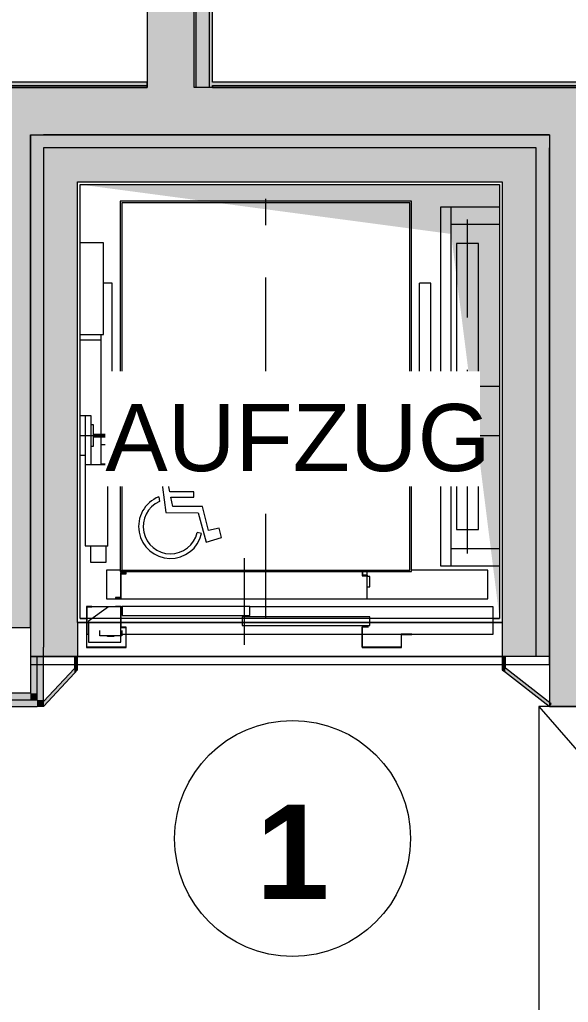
# Model space of a CAD drawing. Header units: metres. Extents: x -3 to 171, y -23 to 41.
# Drawn here: x 142.263 to 144.357, y 28.107 to 31.854 of the extents above; entities that cross this region are included whole.
import ezdxf

# ---------------------------------------------------------------- set-up
doc = ezdxf.new("R2010")
doc.units = ezdxf.units.M
doc.header["$MEASUREMENT"] = 0
doc.set_wipeout_variables(frame=1)
doc.linetypes.add('Achse', pattern=[0.004, 0.002, -0.001, 0, -0.001])
doc.linetypes.add('Wipeout_Contour', pattern=[1, 0, -1])
for name, color, linetype in [('120 Wand Innen tragend', 7, 'Continuous'), ('130 Wand Innen', 7, 'Continuous'), ('170 Schachtwände', 7, 'Continuous'), ('230 Decke abgehaengt', 7, 'Continuous'), ('430 Aufzug', 7, 'Continuous'), ('905 VP Beschriftung Übersicht.Übersicht', 7, 'Continuous')]:
    doc.layers.add(name, color=color, linetype=linetype)
doc.styles.add('ERSTELLTER_STIL_8', font='arial.ttf')
doc.styles.add('ERSTELLTER_STIL_9', font='arial.ttf')
doc.linetypes.add('Grenze Grundstück', pattern='A,0,[1,415_260415_PP_VA_1_7 1 DG1.Shx,S=0.00031746,R=0,X=0,Y=0],-0.04,0', length=0.04)

# ---------------------------------------------------------------- blocks, each defined once
blk = doc.blocks.new('Wand_1_2', base_point=(142.4842, 29.5552))
at = {"layer": '430 Aufzug', "linetype": 'Continuous', "lineweight": 0, "true_color": 0x000000}
for points in [[(142.3042, 31.4152), (142.3542, 31.3652), (142.3542, 31.4152)], [(142.3042, 31.3652), (142.3542, 31.3652), (142.3042, 31.4152)], [(142.3042, 31.3652), (142.3042, 29.4252), (142.3542, 29.4614), (142.3542, 31.3652)], [(142.3542, 31.3652), (142.4842, 31.2352), (142.4842, 31.3652)], [(142.3542, 31.2352), (142.4842, 31.2352), (142.3542, 31.3652)], [(142.3542, 31.2352), (142.3542, 29.5552), (142.4842, 29.5552), (142.4842, 31.2352)], [(142.4842, 29.5552), (142.3542, 29.4614), (142.3542, 29.4252), (142.4842, 29.4252)], [(142.3542, 29.4614), (142.4842, 29.5552), (142.3542, 29.5552)], [(142.3542, 29.4614), (142.3042, 29.4252), (142.3542, 29.4252)]]:
    blk.add_hatch(color=18, dxfattribs=at).paths.add_polyline_path(points)
at = {"layer": '430 Aufzug', "color": 7, "linetype": 'Continuous', "lineweight": 18}
for p, q in [((142.4842, 31.3652), (142.3542, 31.3652)), ((142.3542, 31.3652), (142.3542, 31.2352)), ((142.3542, 31.2352), (142.3542, 29.5552)), ((142.3542, 29.5552), (142.3542, 29.4614)), ((142.3542, 29.4252), (142.3542, 29.4614))]:
    blk.add_line(p, q, dxfattribs=at)
at = {"layer": '430 Aufzug', "color": 7, "linetype": 'Continuous', "lineweight": 13, "flags": 128}
for points in [[(142.3042, 31.4152), (142.3542, 31.4152)], [(142.3042, 31.4152), (142.3042, 29.4252)], [(142.3042, 29.4252), (142.3542, 29.4252)]]:
    blk.add_lwpolyline(points, dxfattribs=at)
at = {"layer": '430 Aufzug', "color": 7, "linetype": 'Continuous', "lineweight": 18, "flags": 128}
for points in [[(142.4842, 29.5552), (142.4842, 31.2352)], [(142.3542, 29.4252), (142.4842, 29.4252)]]:
    blk.add_lwpolyline(points, dxfattribs=at)
blk = doc.blocks.new('Wand_2_2', base_point=(142.4842, 31.2352))
at = {"layer": '430 Aufzug', "linetype": 'Continuous', "lineweight": 0, "true_color": 0x000000}
for points in [[(142.3542, 31.4152), (142.3542, 31.3652), (144.2342, 31.3652), (144.2342, 31.4152)], [(144.2342, 31.3652), (144.2842, 31.3652), (144.2842, 31.4152)], [(144.2342, 31.4152), (144.2342, 31.3652), (144.2842, 31.4152)], [(144.1042, 31.3652), (142.4842, 31.3652), (142.4842, 31.2352), (144.1042, 31.2352)], [(144.1042, 31.2352), (144.2342, 31.2352), (144.2342, 31.3652)], [(144.1042, 31.3652), (144.1042, 31.2352), (144.2342, 31.3652)]]:
    blk.add_hatch(color=18, dxfattribs=at).paths.add_polyline_path(points)
at = {"layer": '430 Aufzug', "color": 7, "linetype": 'Continuous', "lineweight": 18}
for p, q in [((142.4842, 31.3652), (142.3542, 31.3652)), ((144.1042, 31.3652), (142.4842, 31.3652)), ((144.2342, 31.3652), (144.1042, 31.3652)), ((144.2342, 31.2352), (144.2342, 31.3652))]:
    blk.add_line(p, q, dxfattribs=at)
at = {"layer": '430 Aufzug', "color": 7, "linetype": 'Continuous', "lineweight": 13, "flags": 128}
for points in [[(144.2842, 31.4152), (142.3542, 31.4152)], [(144.2842, 31.4152), (144.2842, 31.3652)]]:
    blk.add_lwpolyline(points, dxfattribs=at)
at = {"layer": '430 Aufzug', "color": 7, "linetype": 'Continuous', "lineweight": 18, "flags": 128}
blk.add_lwpolyline([(142.4842, 31.2352), (144.1042, 31.2352)], dxfattribs=at)
blk = doc.blocks.new('Wand_3_2', base_point=(144.1042, 31.2352))
at = {"layer": '430 Aufzug', "linetype": 'Continuous', "lineweight": 0, "true_color": 0x000000}
for points in [[(144.2342, 31.3652), (144.2342, 29.4614), (144.2842, 29.4252), (144.2842, 31.3652)], [(144.2342, 29.5552), (144.2342, 31.2352), (144.1042, 31.2352), (144.1042, 29.5552)], [(144.1042, 29.5552), (144.1042, 29.4252), (144.2342, 29.4252), (144.2342, 29.4614)], [(144.1042, 29.5552), (144.2342, 29.4614), (144.2342, 29.5552)], [(144.2342, 29.4614), (144.2342, 29.4252), (144.2842, 29.4252)]]:
    blk.add_hatch(color=18, dxfattribs=at).paths.add_polyline_path(points)
at = {"layer": '430 Aufzug', "color": 7, "linetype": 'Continuous', "lineweight": 18}
for p, q in [((144.2342, 31.2352), (144.2342, 31.3652)), ((144.2342, 29.5552), (144.2342, 31.2352)), ((144.2342, 29.4614), (144.2342, 29.5552)), ((144.2342, 29.4252), (144.2342, 29.4614))]:
    blk.add_line(p, q, dxfattribs=at)
at = {"layer": '430 Aufzug', "color": 7, "linetype": 'Continuous', "lineweight": 13, "flags": 128}
for points in [[(144.2842, 29.4252), (144.2842, 31.3652)], [(144.2842, 29.4252), (144.2342, 29.4252)]]:
    blk.add_lwpolyline(points, dxfattribs=at)
at = {"layer": '430 Aufzug', "color": 7, "linetype": 'Continuous', "lineweight": 18, "flags": 128}
for points in [[(144.1042, 31.2352), (144.1042, 29.5552)], [(144.2342, 29.4252), (144.1042, 29.4252)]]:
    blk.add_lwpolyline(points, dxfattribs=at)
blk = doc.blocks.new('Einfache Türöffnung[1]_2', base_point=(133.3792, 35.4602))
at = {"layer": '430 Aufzug', "color": 7, "linetype": 'Continuous', "lineweight": 18}
for p, q in [((142.4842, 29.5552), (142.4842, 29.4252)), ((144.1042, 29.5552), (144.1042, 29.4252))]:
    blk.add_line(p, q, dxfattribs=at)
at = {"layer": '430 Aufzug', "color": 7, "linetype": 'Grenze Grundstück', "lineweight": 13, "ltscale": 200}
for p, q in [((142.4842, 29.5552), (144.1042, 29.5552)), ((142.4842, 29.4252), (144.1042, 29.4252))]:
    blk.add_line(p, q, dxfattribs=at)
blk = doc.blocks.new('Einfache Türöffnung[2]_2', base_point=(133.3792, 35.4602))
at = {"layer": '430 Aufzug', "color": 7, "linetype": 'Continuous', "lineweight": 18}
for p, q in [((142.4842, 29.5552), (142.4842, 29.4252)), ((144.1042, 29.5552), (144.1042, 29.4252))]:
    blk.add_line(p, q, dxfattribs=at)
at = {"layer": '430 Aufzug', "color": 7, "linetype": 'Grenze Grundstück', "lineweight": 13, "ltscale": 200}
for p, q in [((144.1042, 29.5552), (142.4842, 29.5552)), ((144.1042, 29.4252), (142.4842, 29.4252))]:
    blk.add_line(p, q, dxfattribs=at)
blk = doc.blocks.new('Wand_4_2', base_point=(142.4842, 29.5552))
at = {"layer": '430 Aufzug', "color": 7, "linetype": 'Continuous', "lineweight": 13}
for name in ['Einfache Türöffnung[1]_2', 'Einfache Türöffnung[2]_2']:
    blk.add_blockref(name, (133.3792, 35.4602), dxfattribs=at)
blk = doc.blocks.new('Decke_11_2', base_point=(144.2442, 27.9052))
at = {"layer": '230 Decke abgehaengt', "color": 8, "linetype": 'Grenze Grundstück', "lineweight": 13, "ltscale": 200, "flags": 128}
blk.add_lwpolyline([(144.2442, 27.9052), (145.3942, 27.9052), (145.3942, 26.6852), (146.7642, 26.6852), (146.7642, 29.2352), (144.2442, 29.2352)], close=True, dxfattribs=at)
blk = doc.blocks.new('Decke_21_2', base_point=(142.3042, 29.3952))
at = {"layer": '430 Aufzug', "color": 7, "linetype": 'Continuous', "lineweight": 13, "flags": 128}
blk.add_lwpolyline([(142.3042, 29.3952), (144.2842, 29.3952), (144.2842, 29.4252), (142.3042, 29.4252)], close=True, dxfattribs=at)
blk = doc.blocks.new('Decke_22_2', base_point=(142.3042, 29.3952))
at = {"layer": '430 Aufzug', "color": 7, "linetype": 'Grenze Grundstück', "lineweight": 13, "ltscale": 200, "flags": 128}
blk.add_lwpolyline([(142.3042, 29.3952), (144.2842, 29.3952), (144.2842, 29.4252), (142.3042, 29.4252)], close=True, dxfattribs=at)
blk = doc.blocks.new('Wand_10_2', base_point=(142.7492, 31.6152))
at = {"layer": '130 Wand Innen', "linetype": 'Continuous', "lineweight": 0, "true_color": 0x000000}
blk.add_hatch(color=18, dxfattribs=at).paths.add_polyline_path([(142.7492, 31.6152), (141.6742, 31.6152), (141.6742, 31.6027), (142.7492, 31.6027)])
at = {"layer": '130 Wand Innen', "linetype": 'Continuous', "lineweight": 0, "true_color": 0xffffff}
blk.add_hatch(color=7, dxfattribs=at).paths.add_polyline_path([(141.6742, 31.5952), (142.7492, 31.5952), (142.7492, 31.6027), (141.6742, 31.6027)])
at = {"layer": '130 Wand Innen', "color": 7, "linetype": 'Continuous', "lineweight": 18}
blk.add_line((141.6742, 31.6027), (142.7492, 31.6027), dxfattribs=at)
at = {"layer": '130 Wand Innen', "color": 7, "linetype": 'Continuous', "lineweight": 18, "flags": 128}
for points in [[(142.7492, 31.6152), (141.6742, 31.6152)], [(141.6742, 31.6027), (141.6742, 31.5952)], [(141.6742, 31.5952), (142.7492, 31.5952)], [(142.7492, 31.5952), (142.7492, 31.6152)]]:
    blk.add_lwpolyline(points, dxfattribs=at)
blk = doc.blocks.new('Wand_31_2', base_point=(142.9992, 31.4152))
at = {"layer": '120 Wand Innen tragend', "linetype": 'Continuous', "lineweight": 0, "true_color": 0x000000}
for points in [[(142.9292, 31.5952), (142.9292, 35.1502), (142.7492, 35.1502), (142.7492, 31.5952)], [(142.9867, 31.5952), (142.9867, 35.1502), (142.9367, 35.1502), (142.9367, 31.5952)], [(142.9992, 31.5952), (142.9992, 35.1502), (142.9867, 35.1502), (142.9867, 31.5952)]]:
    blk.add_hatch(color=18, dxfattribs=at).paths.add_polyline_path(points)
at = {"layer": '120 Wand Innen tragend', "linetype": 'Continuous', "lineweight": 0, "true_color": 0xffffff}
blk.add_hatch(color=7, dxfattribs=at).paths.add_polyline_path([(142.9367, 31.5952), (142.9367, 35.1502), (142.9292, 35.1502), (142.9292, 31.5952)])
at = {"layer": '120 Wand Innen tragend', "color": 7, "linetype": 'Continuous', "lineweight": 18}
blk.add_line((142.9292, 31.5952), (142.9292, 35.1502), dxfattribs=at)
at = {"layer": '120 Wand Innen tragend', "color": 7, "linetype": 'Continuous', "lineweight": 13}
for p, q in [((142.9367, 31.5952), (142.9367, 35.1502)), ((142.9867, 31.5952), (142.9867, 35.1502))]:
    blk.add_line(p, q, dxfattribs=at)
at = {"layer": '120 Wand Innen tragend', "color": 7, "linetype": 'Continuous', "lineweight": 18, "flags": 128}
blk.add_lwpolyline([(142.7492, 35.1502), (142.7492, 31.5952)], dxfattribs=at)
at = {"layer": '120 Wand Innen tragend', "color": 7, "linetype": 'Continuous', "lineweight": 13, "flags": 128}
for points in [[(142.9367, 35.1502), (142.9292, 35.1502)], [(142.9867, 35.1502), (142.9367, 35.1502)], [(142.9992, 35.1502), (142.9867, 35.1502)], [(142.9992, 31.6152), (142.9992, 35.1502)], [(142.9367, 31.5952), (142.9292, 31.5952)], [(142.9867, 31.5952), (142.9367, 31.5952)], [(142.9992, 31.5952), (142.9867, 31.5952)], [(142.9992, 31.5952), (142.9992, 31.6027)]]:
    blk.add_lwpolyline(points, dxfattribs=at)
blk = doc.blocks.new('Wand_33_2', base_point=(144.4842, 31.6152))
at = {"layer": '130 Wand Innen', "linetype": 'Continuous', "lineweight": 0, "true_color": 0x000000}
blk.add_hatch(color=18, dxfattribs=at).paths.add_polyline_path([(144.4842, 31.6152), (142.9992, 31.6152), (142.9992, 31.6027), (144.4842, 31.6027)])
at = {"layer": '130 Wand Innen', "linetype": 'Continuous', "lineweight": 0, "true_color": 0xffffff}
blk.add_hatch(color=7, dxfattribs=at).paths.add_polyline_path([(142.9992, 31.5952), (144.4842, 31.5952), (144.4842, 31.6027), (142.9992, 31.6027)])
at = {"layer": '130 Wand Innen', "color": 7, "linetype": 'Continuous', "lineweight": 18}
blk.add_line((142.9992, 31.6027), (144.4842, 31.6027), dxfattribs=at)
at = {"layer": '130 Wand Innen', "color": 7, "linetype": 'Continuous', "lineweight": 18, "flags": 128}
for points in [[(144.4842, 31.6152), (142.9992, 31.6152)], [(142.9992, 31.6027), (142.9992, 31.5952)], [(142.9992, 31.5952), (144.4842, 31.5952)], [(144.4842, 31.5952), (144.4842, 31.6152)]]:
    blk.add_lwpolyline(points, dxfattribs=at)
blk = doc.blocks.new('Wand_87_2', base_point=(142.3042, 31.4152))
at = {"layer": '120 Wand Innen tragend', "linetype": 'Continuous', "lineweight": 0, "true_color": 0x000000}
for points in [[(142.1242, 31.4152), (142.3042, 31.4152), (142.1242, 31.5952)], [(142.1242, 31.5952), (142.3042, 31.4152), (142.3042, 31.5952)], [(144.2842, 31.5952), (142.3042, 31.5952), (142.3042, 31.4152), (144.2842, 31.4152)], [(144.2842, 31.4152), (144.4642, 31.4152), (144.4642, 31.5952)], [(144.2842, 31.5952), (144.2842, 31.4152), (144.4642, 31.5952)]]:
    blk.add_hatch(color=18, dxfattribs=at).paths.add_polyline_path(points)
at = {"layer": '120 Wand Innen tragend', "color": 7, "linetype": 'Continuous', "lineweight": 18, "flags": 128}
for points in [[(142.1242, 31.5952), (142.1242, 31.4152)], [(142.7492, 31.5952), (142.1242, 31.5952)], [(144.4642, 31.5952), (142.9292, 31.5952)], [(144.4642, 31.5952), (144.4642, 31.4152)], [(142.3042, 31.4152), (144.2842, 31.4152)]]:
    blk.add_lwpolyline(points, dxfattribs=at)
blk = doc.blocks.new('Wand_88_2', base_point=(142.3042, 29.7252))
at = {"layer": '120 Wand Innen tragend', "linetype": 'Continuous', "lineweight": 0, "true_color": 0x000000}
for points in [[(142.1242, 31.4152), (142.1242, 29.7252), (142.1905, 29.6552), (142.3042, 29.6552), (142.3042, 31.4152)], [(142.136, 29.7127), (142.1242, 29.7252), (142.1242, 29.7127)], [(142.1242, 29.6627), (142.1834, 29.6627), (142.136, 29.7127), (142.1242, 29.7127)], [(142.1242, 29.6552), (142.1905, 29.6552), (142.1834, 29.6627), (142.1242, 29.6627)], [(142.1242, 29.6552), (142.1242, 29.5352), (142.3042, 29.5352), (142.1905, 29.6552)], [(142.3042, 29.6552), (142.1905, 29.6552), (142.3042, 29.5352)]]:
    blk.add_hatch(color=18, dxfattribs=at).paths.add_polyline_path(points)
at = {"layer": '120 Wand Innen tragend', "color": 7, "linetype": 'Continuous', "lineweight": 18}
for p, q in [((142.1242, 29.7127), (142.1242, 29.7252)), ((142.1242, 29.6627), (142.1242, 29.7127)), ((142.1242, 29.6552), (142.1242, 29.6627))]:
    blk.add_line(p, q, dxfattribs=at)
at = {"layer": '120 Wand Innen tragend', "color": 7, "linetype": 'Continuous', "lineweight": 18, "flags": 128}
for points in [[(142.1242, 31.4152), (142.1242, 29.7252)], [(142.3042, 29.5352), (142.3042, 31.4152)], [(142.3042, 29.5352), (142.1242, 29.5352)]]:
    blk.add_lwpolyline(points, dxfattribs=at)
blk = doc.blocks.new('Wand_89_2', base_point=(144.2842, 31.4152))
at = {"layer": '120 Wand Innen tragend', "linetype": 'Continuous', "lineweight": 0, "true_color": 0x000000}
blk.add_hatch(color=18, dxfattribs=at).paths.add_polyline_path([(144.2842, 31.4152), (144.2842, 29.2352), (144.4642, 29.2352), (144.4642, 31.4152)])
at = {"layer": '120 Wand Innen tragend', "color": 7, "linetype": 'Continuous', "lineweight": 18, "flags": 128}
for points in [[(144.2842, 31.4152), (144.2842, 29.2352)], [(144.4642, 29.6652), (144.4642, 31.4152)], [(144.4642, 29.2352), (144.4642, 29.4852)], [(144.2842, 29.2352), (144.4642, 29.2352)]]:
    blk.add_lwpolyline(points, dxfattribs=at)
blk = doc.blocks.new('Wand_91_2', base_point=(142.3542, 29.2352))
at = {"layer": '170 Schachtwände', "linetype": 'Continuous', "lineweight": 0, "true_color": 0x000000}
for points in [[(142.3292, 29.2852), (142.3292, 29.4252), (142.3042, 29.4252), (142.3042, 29.2852)], [(142.3542, 29.2602), (142.3542, 29.4252), (142.3292, 29.4252), (142.3292, 29.2602)], [(142.3042, 29.2602), (142.3292, 29.2602), (142.3042, 29.2852)], [(142.3042, 29.2852), (142.3292, 29.2602), (142.3292, 29.2852)], [(142.3292, 29.2352), (142.3542, 29.2352), (142.3292, 29.2602)], [(142.3292, 29.2602), (142.3542, 29.2352), (142.3542, 29.2602)]]:
    blk.add_hatch(color=18, dxfattribs=at).paths.add_polyline_path(points)
at = {"layer": '170 Schachtwände', "color": 7, "linetype": 'Continuous', "lineweight": 18}
for p, q in [((142.3292, 29.2852), (142.3292, 29.4252)), ((142.3292, 29.2602), (142.3292, 29.2852))]:
    blk.add_line(p, q, dxfattribs=at)
at = {"layer": '170 Schachtwände', "color": 7, "linetype": 'Continuous', "lineweight": 18, "flags": 128}
for points in [[(142.3292, 29.4252), (142.3042, 29.4252)], [(142.3042, 29.4252), (142.3042, 29.2852)], [(142.3542, 29.4252), (142.3292, 29.4252)], [(142.3542, 29.2352), (142.3542, 29.4252)], [(142.3542, 29.2352), (142.3292, 29.2352)]]:
    blk.add_lwpolyline(points, dxfattribs=at)
blk = doc.blocks.new('Wand_92_2', base_point=(144.1042, 29.4252))
at = {"layer": '170 Schachtwände', "linetype": 'Continuous', "lineweight": 0, "true_color": 0x000000}
for points in [[(144.1167, 29.3814), (144.1167, 29.4252), (144.1042, 29.4252), (144.1042, 29.3911)], [(144.1042, 29.3911), (144.1042, 29.3752), (144.1167, 29.3814)], [(144.1167, 29.3814), (144.1042, 29.3752), (144.1167, 29.3655)]]:
    blk.add_hatch(color=18, dxfattribs=at).paths.add_polyline_path(points)
at = {"layer": '170 Schachtwände', "color": 7, "linetype": 'Continuous', "lineweight": 13, "flags": 128}
for points in [[(144.1042, 29.4252), (144.1042, 29.3752)], [(144.1042, 29.4252), (144.1167, 29.4252)], [(144.1167, 29.3814), (144.1167, 29.4252)], [(144.1042, 29.3752), (144.1167, 29.3655)]]:
    blk.add_lwpolyline(points, dxfattribs=at)
blk = doc.blocks.new('Wand_93_2', base_point=(144.1042, 29.3752))
at = {"layer": '170 Schachtwände', "linetype": 'Continuous', "lineweight": 0, "true_color": 0x000000}
blk.add_hatch(color=18, dxfattribs=at).paths.add_polyline_path([(144.1167, 29.3655), (144.2834, 29.2359), (144.2911, 29.2457), (144.1167, 29.3814)])
at = {"layer": '170 Schachtwände', "color": 7, "linetype": 'Continuous', "lineweight": 13, "flags": 128}
for points in [[(144.2911, 29.2457), (144.1167, 29.3814)], [(144.1167, 29.3655), (144.2834, 29.2359)], [(144.2834, 29.2359), (144.2911, 29.2457)]]:
    blk.add_lwpolyline(points, dxfattribs=at)
blk = doc.blocks.new('Wand_96_2', base_point=(141.6742, 29.2352))
at = {"layer": '170 Schachtwände', "linetype": 'Continuous', "lineweight": 0, "true_color": 0x000000}
for points in [[(142.3042, 29.2852), (141.6742, 29.2852), (141.6742, 29.2602), (142.3042, 29.2602)], [(142.3292, 29.2602), (141.6742, 29.2602), (141.6742, 29.2352), (142.3292, 29.2352)]]:
    blk.add_hatch(color=18, dxfattribs=at).paths.add_polyline_path(points)
at = {"layer": '170 Schachtwände', "color": 7, "linetype": 'Continuous', "lineweight": 18}
for p, q in [((141.6742, 29.2602), (142.3042, 29.2602)), ((142.3042, 29.2602), (142.3292, 29.2602))]:
    blk.add_line(p, q, dxfattribs=at)
at = {"layer": '170 Schachtwände', "color": 7, "linetype": 'Continuous', "lineweight": 18, "flags": 128}
for points in [[(142.3042, 29.2852), (141.6742, 29.2852)], [(141.6742, 29.2602), (141.6742, 29.2852)], [(141.6742, 29.2352), (141.6742, 29.2602)], [(141.6742, 29.2352), (142.3292, 29.2352)]]:
    blk.add_lwpolyline(points, dxfattribs=at)
blk = doc.blocks.new('Wand_127_2', base_point=(142.4842, 29.4252))
at = {"layer": '170 Schachtwände', "linetype": 'Continuous', "lineweight": 0, "true_color": 0x000000}
for points in [[(142.4842, 29.4252), (142.4717, 29.4252), (142.4717, 29.3801), (142.4842, 29.3936)], [(142.4842, 29.3936), (142.4717, 29.3801), (142.4842, 29.3752)], [(142.4717, 29.3801), (142.4717, 29.3618), (142.4842, 29.3752)]]:
    blk.add_hatch(color=18, dxfattribs=at).paths.add_polyline_path(points)
at = {"layer": '170 Schachtwände', "color": 7, "linetype": 'Continuous', "lineweight": 13, "flags": 128}
for points in [[(142.4717, 29.4252), (142.4717, 29.3801)], [(142.4842, 29.4252), (142.4717, 29.4252)], [(142.4842, 29.3752), (142.4842, 29.4252)], [(142.4842, 29.3752), (142.4717, 29.3618)]]:
    blk.add_lwpolyline(points, dxfattribs=at)
blk = doc.blocks.new('Wand_128_2', base_point=(142.4842, 29.3752))
at = {"layer": '170 Schachtwände', "linetype": 'Continuous', "lineweight": 0, "true_color": 0x000000}
blk.add_hatch(color=18, dxfattribs=at).paths.add_polyline_path([(142.4717, 29.3801), (142.3542, 29.2536), (142.3542, 29.2352), (142.4717, 29.3618)])
at = {"layer": '170 Schachtwände', "color": 7, "linetype": 'Continuous', "lineweight": 13, "flags": 128}
for points in [[(142.4717, 29.3801), (142.3542, 29.2536)], [(142.3542, 29.2352), (142.4717, 29.3618)], [(142.3542, 29.2352), (142.3542, 29.2536)]]:
    blk.add_lwpolyline(points, dxfattribs=at)
blk = doc.blocks.new('27 OtisGen2life S1600x1655[1]_2', base_point=(142.4942, 29.5702))
at = {"layer": '430 Aufzug', "linetype": 'Continuous', "lineweight": 0, "true_color": 0x323232}
blk.add_hatch(color=250, dxfattribs=at).paths.add_polyline_path([(142.4942, 31.2252), (143.9092, 31.0368), (144.0942, 29.5702), (144.0942, 31.2252)])
at = {"layer": '430 Aufzug', "color": 7, "linetype": 'Continuous', "lineweight": 13}
for p, q in [((142.4942, 29.5702), (142.4942, 31.2252)), ((142.4942, 31.2252), (144.0942, 31.2252)), ((144.0942, 31.2252), (144.0942, 29.5702)), ((142.6462, 31.1612), (142.6462, 29.7492)), ((143.7582, 31.1612), (142.6462, 31.1612)), ((142.6522, 31.1552), (142.6522, 29.7552)), ((143.7522, 31.1552), (142.6522, 31.1552)), ((143.7522, 29.7552), (143.7522, 31.1552)), ((143.7582, 29.7492), (143.7582, 31.1612)), ((144.0912, 31.1392), (143.8692, 31.1392)), ((143.8692, 31.1392), (143.8692, 29.7712)), ((143.9092, 29.7712), (143.9092, 31.1392)), ((143.9092, 31.0742), (144.0942, 31.0742)), ((142.5822, 31.0032), (142.4942, 31.0032)), ((142.5822, 30.6532), (142.5822, 31.0032)), ((144.0132, 31.0002), (143.9292, 31.0002)), ((143.9292, 31.0002), (143.9292, 29.9102)), ((144.0132, 29.9102), (144.0132, 31.0002)), ((142.6157, 30.8491), (142.5822, 30.8491)), ((142.6157, 30.2337), (142.6157, 30.8491)), ((143.8312, 30.8491), (143.7887, 30.8491)), ((143.7887, 30.2337), (143.7887, 30.8491)), ((143.8312, 30.1607), (143.8312, 30.8491)), ((142.4942, 30.6532), (142.5822, 30.6532)), ((142.5732, 30.6532), (142.5732, 30.1607)), ((142.4942, 30.6327), (142.5732, 30.6327)), ((142.5352, 30.3432), (142.4942, 30.3432)), ((142.5132, 30.3432), (142.5132, 29.8477)), ((142.5352, 30.1562), (142.5352, 30.3432)), ((142.5442, 30.3092), (142.5352, 30.3092)), ((142.5442, 30.2272), (142.5442, 30.3092)), ((143.8692, 30.3092), (143.8602, 30.3092)), ((143.8602, 30.3092), (143.8602, 30.2272)), ((142.6462, 30.2727), (142.5442, 30.2727)), ((142.5442, 30.2637), (142.6462, 30.2637)), ((143.8602, 30.2727), (143.7582, 30.2727)), ((143.7582, 30.2637), (143.8602, 30.2637)), ((142.5352, 30.2272), (142.5442, 30.2272)), ((142.5732, 30.2337), (142.6157, 30.2337)), ((143.7887, 30.2337), (143.8312, 30.2337)), ((143.8602, 30.2272), (143.8692, 30.2272)), ((142.4942, 30.1932), (142.5132, 30.1932)), ((142.5989, 30.1562), (142.5132, 30.1562)), ((142.5732, 30.1607), (142.6462, 30.1607)), ((142.5989, 29.8462), (142.5989, 30.1562)), ((143.7582, 30.1607), (143.8312, 30.1607)), ((142.8015, 30.1199), (142.8209, 29.9743)), ((142.8362, 30.0533), (142.8259, 30.1038)), ((142.9273, 30.053), (142.8362, 30.0533)), ((142.9272, 30.033), (142.9273, 30.053)), ((142.7937, 30.0344), (142.796, 30.0166)), ((142.8476, 29.9978), (142.8403, 30.0334)), ((142.8403, 30.0334), (142.9272, 30.033)), ((142.9609, 29.9973), (142.8476, 29.9978)), ((142.9834, 29.9058), (142.9609, 29.9973)), ((142.8209, 29.9743), (142.9446, 29.9738)), ((142.9446, 29.9738), (142.9751, 29.8619)), ((143.0239, 29.9147), (142.9834, 29.9058)), ((143.0326, 29.8793), (143.0239, 29.9147)), ((143.9292, 29.9102), (144.0132, 29.9102)), ((142.957, 29.8944), (142.9401, 29.8982)), ((142.9751, 29.8619), (143.0326, 29.8793)), ((142.5989, 29.8462), (142.5132, 29.8462)), ((142.5332, 29.8462), (142.5332, 29.7847)), ((142.5332, 29.8462), (142.5332, 29.7847)), ((142.5932, 29.7847), (142.5932, 29.8462)), ((142.5932, 29.7847), (142.5932, 29.8462)), ((144.0942, 29.8362), (143.9092, 29.8362)), ((142.5332, 29.7847), (142.5932, 29.7847)), ((142.5332, 29.7847), (142.5932, 29.7847)), ((142.6492, 29.7552), (142.5942, 29.7552)), ((142.5942, 29.7552), (142.5942, 29.6452)), ((142.6492, 29.7552), (142.5942, 29.7552)), ((142.5942, 29.7552), (142.5942, 29.6452)), ((142.6492, 29.7552), (142.6492, 29.7522)), ((142.6492, 29.7522), (142.6492, 29.7442)), ((142.6662, 29.7522), (142.6492, 29.7522)), ((142.6522, 29.7552), (143.7522, 29.7552)), ((142.6662, 29.7522), (142.6662, 29.7442)), ((142.6662, 29.7522), (142.6662, 29.7442)), ((142.6692, 29.7412), (142.6692, 29.7522)), ((142.6692, 29.7412), (142.6692, 29.7522)), ((143.5692, 29.7522), (143.5692, 29.7332)), ((143.5692, 29.7522), (143.5692, 29.7332)), ((143.5722, 29.7362), (143.5722, 29.7522)), ((143.5722, 29.7362), (143.5722, 29.7522)), ((143.5892, 29.7522), (143.5722, 29.7522)), ((143.5892, 29.7522), (143.5892, 29.7552)), ((143.5892, 29.7362), (143.5892, 29.7522)), ((144.0492, 29.7552), (143.7552, 29.7552)), ((143.8692, 29.7712), (144.0912, 29.7712)), ((144.0492, 29.6452), (144.0492, 29.7552)), ((142.6462, 29.7492), (143.7582, 29.7492)), ((142.6472, 29.7442), (142.6472, 29.6502)), ((142.6662, 29.7442), (142.6472, 29.7442)), ((142.6472, 29.7442), (142.6472, 29.6502)), ((142.6662, 29.7442), (142.6472, 29.7442)), ((142.6502, 29.6472), (142.6502, 29.7412)), ((142.6502, 29.7412), (142.6692, 29.7412)), ((142.6502, 29.6472), (142.6502, 29.7412)), ((142.6502, 29.7412), (142.6692, 29.7412)), ((143.5692, 29.7332), (143.5907, 29.7332)), ((143.5692, 29.7332), (143.5907, 29.7332)), ((143.5907, 29.7362), (143.5722, 29.7362)), ((143.5907, 29.7362), (143.5722, 29.7362)), ((143.5892, 29.6452), (143.5892, 29.7332)), ((143.5991, 29.7312), (143.5892, 29.7312)), ((143.5991, 29.7312), (143.5892, 29.7312)), ((143.5907, 29.7332), (143.5907, 29.7362)), ((143.5907, 29.7332), (143.5907, 29.7362)), ((143.5991, 29.6912), (143.5991, 29.7312)), ((143.5991, 29.6912), (143.5991, 29.7312)), ((143.5892, 29.6912), (143.5991, 29.6912)), ((143.5892, 29.6912), (143.5991, 29.6912)), ((142.5942, 29.6452), (142.6492, 29.6452)), ((142.5942, 29.6452), (142.6492, 29.6452)), ((142.6472, 29.6502), (142.6287, 29.6502)), ((142.6287, 29.6502), (142.6287, 29.6472)), ((142.6472, 29.6502), (142.6287, 29.6502)), ((142.6287, 29.6502), (142.6287, 29.6472)), ((142.6287, 29.6472), (142.6502, 29.6472)), ((142.6287, 29.6472), (142.6502, 29.6472)), ((142.6492, 29.6472), (142.6492, 29.6452)), ((142.6492, 29.6452), (143.5892, 29.6452)), ((143.5892, 29.6452), (144.0492, 29.6452)), ((143.5892, 29.6452), (144.0492, 29.6452)), ((142.5387, 29.6157), (142.5182, 29.6157)), ((142.5182, 29.6157), (142.5182, 29.4597)), ((142.5192, 29.6147), (142.5192, 29.5102)), ((142.5192, 29.6147), (142.5387, 29.6147)), ((142.5192, 29.4607), (142.5192, 29.6147)), ((142.6022, 29.6152), (142.5252, 29.5602)), ((142.5387, 29.6147), (142.5387, 29.6157)), ((142.6022, 29.6152), (142.5387, 29.6152)), ((142.6492, 29.6152), (142.6022, 29.6152)), ((142.6292, 29.6157), (142.6292, 29.6152)), ((142.6502, 29.6157), (142.6292, 29.6157)), ((142.6492, 29.4802), (142.6492, 29.6152)), ((142.6492, 29.6147), (142.6492, 29.5362)), ((142.6502, 29.5372), (142.6502, 29.6157)), ((142.6542, 29.6152), (142.6502, 29.6152)), ((143.1416, 29.6162), (142.6542, 29.6162)), ((142.6542, 29.6162), (142.6542, 29.5822)), ((143.1416, 29.5822), (143.1416, 29.6162)), ((144.0692, 29.6152), (143.1416, 29.6152)), ((144.0692, 29.5102), (144.0692, 29.6152)), ((142.4942, 29.5702), (142.5182, 29.5702)), ((142.5182, 29.5702), (142.4942, 29.5702)), ((144.0942, 29.5702), (142.4942, 29.5702)), ((142.6542, 29.5822), (143.1416, 29.5822)), ((143.5991, 29.5772), (143.1117, 29.5772)), ((143.1117, 29.5772), (143.1117, 29.5432)), ((143.5991, 29.5432), (143.5991, 29.5772)), ((144.0692, 29.5702), (144.0942, 29.5702)), ((144.0942, 29.5702), (144.0692, 29.5702)), ((142.5252, 29.5602), (142.5252, 29.4802)), ((142.6492, 29.5362), (142.6682, 29.5362)), ((142.6692, 29.5372), (142.6502, 29.5372)), ((142.6682, 29.5362), (142.6682, 29.4607)), ((142.6692, 29.4597), (142.6692, 29.5372)), ((143.1117, 29.5432), (143.5991, 29.5432)), ((143.5937, 29.5392), (143.5692, 29.5392)), ((143.5692, 29.5392), (143.5692, 29.4597)), ((143.5702, 29.5382), (143.5937, 29.5382)), ((143.5702, 29.4607), (143.5702, 29.5382)), ((143.5937, 29.5382), (143.5937, 29.5392)), ((142.5192, 29.5102), (142.5252, 29.5102)), ((142.6492, 29.5102), (142.6682, 29.5102)), ((142.6692, 29.5102), (143.5692, 29.5102)), ((143.5702, 29.5102), (143.7192, 29.5102)), ((143.7597, 29.5107), (143.7192, 29.5107)), ((143.7192, 29.5107), (143.7192, 29.4607)), ((143.7202, 29.5097), (143.7597, 29.5097)), ((143.7202, 29.4597), (143.7202, 29.5097)), ((143.7597, 29.5097), (143.7597, 29.5107)), ((143.7597, 29.5102), (144.0692, 29.5102)), ((142.5182, 29.4597), (142.6692, 29.4597)), ((142.6682, 29.4607), (142.5192, 29.4607)), ((142.5252, 29.4802), (142.6492, 29.4802)), ((143.5692, 29.4597), (143.7202, 29.4597)), ((143.7192, 29.4607), (143.5702, 29.4607))]:
    blk.add_line(p, q, dxfattribs=at)
at = {"layer": '430 Aufzug', "color": 7, "linetype": 'Achse', "lineweight": 13, "ltscale": 200}
for p, q in [((143.2022, 29.5702), (143.2022, 31.2252)), ((143.9712, 29.8182), (143.9712, 31.0922)), ((144.0942, 30.4552), (143.8242, 30.4552)), ((142.4942, 30.2682), (144.0942, 30.2682)), ((143.1192, 29.8002), (143.1192, 29.4702))]:
    blk.add_line(p, q, dxfattribs=at)
at = {"layer": '430 Aufzug', "color": 7, "linetype": 'Continuous', "lineweight": 13}
for centre, radius, start, end in [((142.8305, 30.1391), 0.0347, 262.6325, 213.4277), ((142.8384, 29.9213), 0.1216, 111.5854, 347.2077), ((142.8384, 29.9213), 0.1042, 113.9725, 347.2077)]:
    blk.add_arc(centre, radius, start, end, dxfattribs=at)
blk = doc.blocks.new('27_otis Taster[2]_2', base_point=(142.6107, 29.5247))
at = {"layer": '430 Aufzug', "color": 7, "linetype": 'Continuous', "lineweight": 13}
for p, q in [((142.5692, 29.5047), (142.5692, 29.5247)), ((142.6522, 29.5047), (142.5692, 29.5047)), ((142.5957, 29.5042), (142.5957, 29.5047)), ((142.5968, 29.5042), (142.5957, 29.5042)), ((142.6001, 29.5042), (142.5968, 29.5042)), ((142.5987, 29.5037), (142.5996, 29.5037)), ((142.5987, 29.5017), (142.5987, 29.5037)), ((142.5996, 29.5017), (142.5987, 29.5017)), ((142.5996, 29.5037), (142.6022, 29.5037)), ((142.6022, 29.5017), (142.5996, 29.5017)), ((142.605, 29.5042), (142.6001, 29.5042)), ((142.6022, 29.5037), (142.6061, 29.5037)), ((142.6061, 29.5017), (142.6022, 29.5017)), ((142.6107, 29.5042), (142.605, 29.5042)), ((142.6061, 29.5037), (142.6107, 29.5037)), ((142.6107, 29.5017), (142.6061, 29.5017)), ((142.6164, 29.5042), (142.6107, 29.5042)), ((142.6107, 29.5037), (142.6153, 29.5037)), ((142.6153, 29.5017), (142.6107, 29.5017)), ((142.6153, 29.5037), (142.6192, 29.5037)), ((142.6192, 29.5017), (142.6153, 29.5017)), ((142.6213, 29.5042), (142.6164, 29.5042)), ((142.6192, 29.5037), (142.6218, 29.5037)), ((142.6218, 29.5017), (142.6192, 29.5017)), ((142.6246, 29.5042), (142.6213, 29.5042)), ((142.6218, 29.5037), (142.6227, 29.5037)), ((142.6227, 29.5017), (142.6218, 29.5017)), ((142.6227, 29.5037), (142.6227, 29.5017)), ((142.6257, 29.5042), (142.6246, 29.5042)), ((142.6257, 29.5047), (142.6257, 29.5042)), ((142.6522, 29.5247), (142.6522, 29.5047))]:
    blk.add_line(p, q, dxfattribs=at)

msp = doc.modelspace()

# ---------------------------------------------------------------- linework, layer by layer
at = {"layer": '230 Decke abgehaengt', "color": 8, "linetype": 'Grenze Grundstück', "lineweight": 13, "ltscale": 200}
msp.add_line((144.2442, 29.2352), (145.3942, 27.9052), dxfattribs=at)
at = {"layer": '905 VP Beschriftung Übersicht.Übersicht', "color": 7, "linetype": 'Continuous', "lineweight": 13}
msp.add_circle((143.3042, 28.7319), 0.45, dxfattribs=at)

# ---------------------------------------------------------------- block references
at = {"layer": '120 Wand Innen tragend', "color": 7, "lineweight": 25}
for name, p in [('Wand_31_2', (142.9992, 31.4152)), ('Wand_87_2', (142.3042, 31.4152)), ('Wand_88_2', (142.3042, 29.7252)), ('Wand_89_2', (144.2842, 31.4152))]:
    msp.add_blockref(name, p, dxfattribs=at)
at = {"layer": '130 Wand Innen', "color": 7, "lineweight": 35}
for name, p in [('Wand_10_2', (142.7492, 31.6152)), ('Wand_33_2', (144.4842, 31.6152))]:
    msp.add_blockref(name, p, dxfattribs=at)
at = {"layer": '170 Schachtwände', "color": 7, "lineweight": 35}
for name, p in [('Wand_91_2', (142.3542, 29.2352)), ('Wand_96_2', (141.6742, 29.2352))]:
    msp.add_blockref(name, p, dxfattribs=at)
at = {"layer": '170 Schachtwände', "color": 7, "lineweight": 13}
for name, p in [('Wand_127_2', (142.4842, 29.4252)), ('Wand_92_2', (144.1042, 29.4252)), ('Wand_128_2', (142.4842, 29.3752)), ('Wand_93_2', (144.1042, 29.3752))]:
    msp.add_blockref(name, p, dxfattribs=at)
at = {"layer": '230 Decke abgehaengt', "color": 8, "linetype": 'Grenze Grundstück', "lineweight": 13, "ltscale": 200}
msp.add_blockref('Decke_11_2', (144.2442, 27.9052), dxfattribs=at)
at = {"layer": '430 Aufzug', "color": 7, "lineweight": 25}
for name, p in [('Wand_1_2', (142.4842, 29.5552)), ('Wand_2_2', (142.4842, 31.2352)), ('Wand_3_2', (144.1042, 31.2352)), ('Wand_4_2', (142.4842, 29.5552))]:
    msp.add_blockref(name, p, dxfattribs=at)
at = {"layer": '430 Aufzug', "color": 7, "linetype": 'Continuous', "lineweight": 13}
for name, p in [('27 OtisGen2life S1600x1655[1]_2', (142.4942, 29.5702)), ('27_otis Taster[2]_2', (142.6107, 29.5247)), ('Decke_21_2', (142.3042, 29.3952)), ('Decke_22_2', (142.3042, 29.3952))]:
    msp.add_blockref(name, p, dxfattribs=at)

# ---------------------------------------------------------------- texts
at = {"layer": '905 VP Beschriftung Übersicht.Übersicht', "color": 7, "linetype": 'Continuous', "lineweight": 13, "insert": (143.3042, 28.5005), "char_height": 0.360003, "attachment_point": 8, "style": 'ERSTELLTER_STIL_8'}
msp.add_mtext('\\A1;{\\pqc;\\fHelvetica|b1|i0|c0|p0;\\W1.000000;1}', dxfattribs=at)

# ---------------------------------------------------------------- next in the draw order: wipeouts: each hides what was drawn before it
at = {"color": 7, "linetype": 'Wipeout_Contour', "lineweight": 13, "ltscale": 585.891664}
msp.add_wipeout([(142.5896, 30.5132), (144.0188, 30.5132), (144.0188, 30.0744), (142.5896, 30.0744)], dxfattribs=at).dxf.layer = '905 VP Beschriftung Übersicht.Übersicht'

# ---------------------------------------------------------------- next in the draw order: texts
at = {"layer": '905 VP Beschriftung Übersicht.Übersicht', "color": 7, "linetype": 'Continuous', "lineweight": 13, "insert": (142.5896, 30.2586), "char_height": 0.256, "attachment_point": 4, "style": 'ERSTELLTER_STIL_9'}
msp.add_mtext('\\A1;{\\pql;\\fHelvetica|b0|i0|c0|p0;\\W1.000000;AUFZUG}', dxfattribs=at)

doc.saveas('drawing.dxf')
